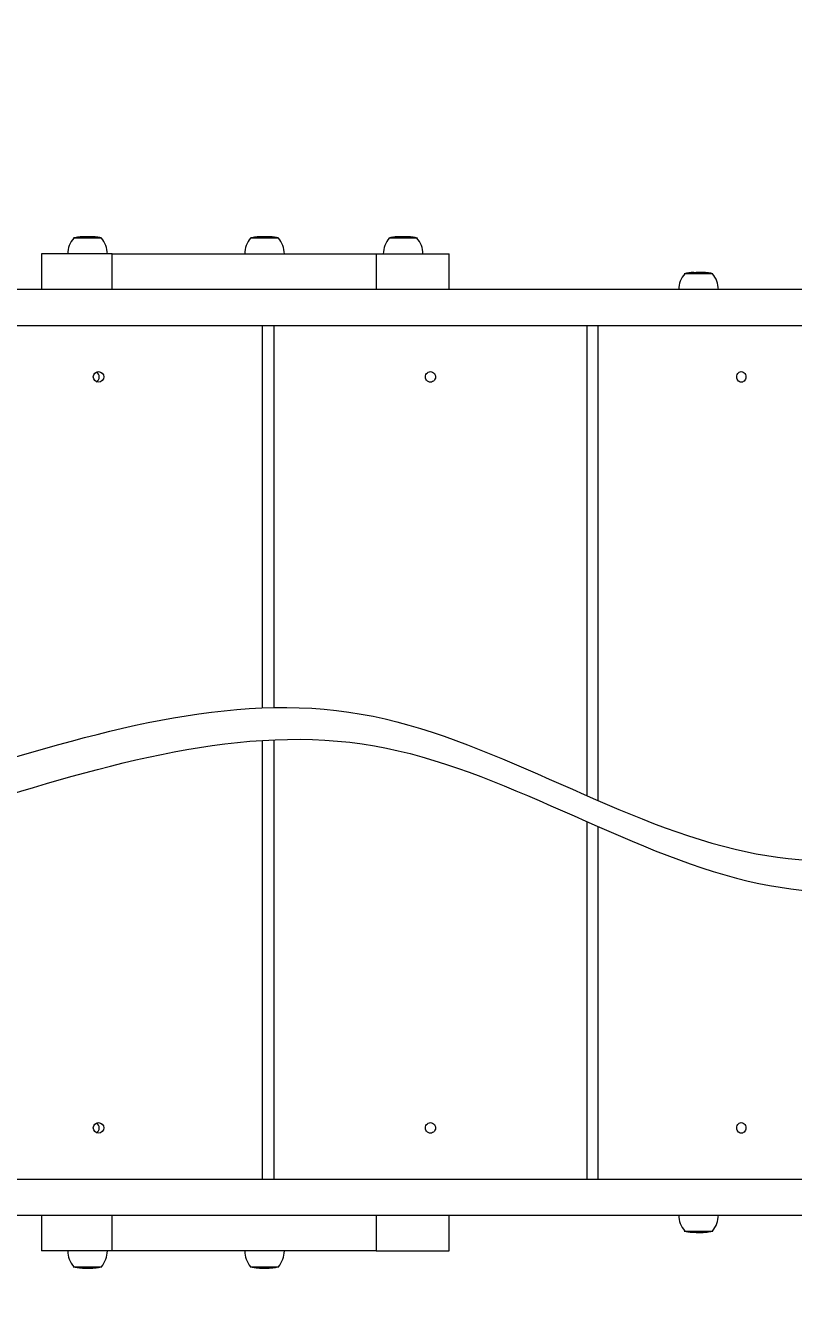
# Model space of a CAD drawing. Header units: millimetres. Extents: x -8113 to 7554, y -5964 to 7452.
# Drawn here: x -1564 to -982, y -415 to 543 of the extents above; entities that cross this region are included whole.
import ezdxf

# ---------------------------------------------------------------- set-up
doc = ezdxf.new("R2010")
doc.units = ezdxf.units.MM
for name, color, linetype in [('DIKOM_ОБЪЕКТ', 7, 'Continuous'), ('DIKOM_РАЗМЕР_ЗОНА', 7, 'Continuous'), ('DIKOM_РАЗМЕР_ОБЪЕКТА', 7, 'Continuous')]:
    doc.layers.add(name, color=color, linetype=linetype)
doc.styles.add('style1', font='arial.ttf', dxfattribs={"width": 0.8})
doc.dimstyles.new('1-50', dxfattribs={"dimtxt": 300, "dimasz": 200, "dimexe": 100, "dimexo": 0, "dimgap": 100, "dimtad": 1, "dimtxsty": 'style1', "dimcen": 200, "dimclrd": 7, "dimclre": 7, "dimclrt": 7, "dimadec": 1, "dimazin": 2, "dimtfac": 1, "dimtmove": 0, "dimatfit": 2, "dimfxl": 0, "dimlwd": 25, "dimlwe": 18, "dimarcsym": 0})

# ---------------------------------------------------------------- blocks, each defined once
blk = doc.blocks.new('*D0')
at = {"layer": 'Defpoints', "color": 0, "transparency": 16777216}
for p in [(6054.08, 1970.79), (-4445.92, 381.65), (6054.08, -5178.38)]:
    blk.add_point(p, dxfattribs=at)
at = {"layer": 'DIKOM_РАЗМЕР_ОБЪЕКТА', "color": 7, "lineweight": 18, "transparency": 16777216}
for p, q in [((6054.08, 1970.79), (6054.08, -5278.38)), ((-4445.92, 381.65), (-4445.92, -5278.38))]:
    blk.add_line(p, q, dxfattribs=at)
at = {"layer": 'DIKOM_РАЗМЕР_ОБЪЕКТА', "color": 7, "lineweight": 25, "transparency": 16777216}
blk.add_line((-4245.92, -5178.38), (5854.08, -5178.38), dxfattribs=at)
at = {"layer": 'DIKOM_РАЗМЕР_ОБЪЕКТА', "color": 7, "transparency": 16777216}
for points in [[(-4245.92, -5145.05), (-4245.92, -5211.71), (-4445.92, -5178.38)], [(5854.08, -5145.05), (5854.08, -5211.71), (6054.08, -5178.38)]]:
    blk.add_solid(points, dxfattribs=at)
at = {"layer": 'DIKOM_РАЗМЕР_ОБЪЕКТА', "color": 7, "transparency": 16777216, "insert": (804.08, -4925.21), "char_height": 300, "attachment_point": 5, "style": 'style1'}
blk.add_mtext('10500', dxfattribs=at)
blk = doc.blocks.new('*D1')
at = {"layer": 'Defpoints', "color": 0, "transparency": 16777216}
for p in [(1.08, 5452.15), (-6929.62, -2947.85), (-2475.92, -2947.85)]:
    blk.add_point(p, dxfattribs=at)
at = {"layer": 'DIKOM_РАЗМЕР_ОБЪЕКТА', "color": 7, "lineweight": 18, "transparency": 16777216}
for p, q in [((1.08, 5452.15), (-7029.62, 5452.15)), ((-2475.92, -2947.85), (-7029.62, -2947.85))]:
    blk.add_line(p, q, dxfattribs=at)
at = {"layer": 'DIKOM_РАЗМЕР_ОБЪЕКТА', "color": 7, "lineweight": 25, "transparency": 16777216}
blk.add_line((-6929.62, 5252.15), (-6929.62, -2747.85), dxfattribs=at)
at = {"layer": 'DIKOM_РАЗМЕР_ОБЪЕКТА', "color": 7, "transparency": 16777216}
for points in [[(-6962.96, 5252.15), (-6896.29, 5252.15), (-6929.62, 5452.15)], [(-6962.96, -2747.85), (-6896.29, -2747.85), (-6929.62, -2947.85)]]:
    blk.add_solid(points, dxfattribs=at)
at = {"layer": 'DIKOM_РАЗМЕР_ОБЪЕКТА', "color": 7, "transparency": 16777216, "insert": (-7182.8, 1252.15), "char_height": 300, "attachment_point": 5, "rotation": 90, "style": 'style1'}
blk.add_mtext('8400', dxfattribs=at)
blk = doc.blocks.new('*D2')
at = {"layer": 'Defpoints', "color": 0, "transparency": 16777216}
for p in [(7554.08, 1504.94), (-6445.92, -5.29), (7554.08, -5864.28)]:
    blk.add_point(p, dxfattribs=at)
at = {"layer": 'DIKOM_РАЗМЕР_ЗОНА', "color": 7, "lineweight": 18, "transparency": 16777216}
for p, q in [((7554.08, 1504.94), (7554.08, -5964.28)), ((-6445.92, -5.29), (-6445.92, -5964.28))]:
    blk.add_line(p, q, dxfattribs=at)
at = {"layer": 'DIKOM_РАЗМЕР_ЗОНА', "color": 7, "lineweight": 25, "transparency": 16777216}
blk.add_line((-6245.92, -5864.28), (7354.08, -5864.28), dxfattribs=at)
at = {"layer": 'DIKOM_РАЗМЕР_ЗОНА', "color": 7, "transparency": 16777216}
for points in [[(-6245.92, -5830.94), (-6245.92, -5897.61), (-6445.92, -5864.28)], [(7354.08, -5830.94), (7354.08, -5897.61), (7554.08, -5864.28)]]:
    blk.add_solid(points, dxfattribs=at)
at = {"layer": 'DIKOM_РАЗМЕР_ЗОНА', "color": 7, "transparency": 16777216, "insert": (554.08, -5611.11), "char_height": 300, "attachment_point": 5, "style": 'style1'}
blk.add_mtext('14000', dxfattribs=at)
blk = doc.blocks.new('*D3')
at = {"layer": 'Defpoints', "color": 0, "transparency": 16777216}
for p in [(316.08, 7452.15), (-7663.01, -4447.85), (-3035.92, -4447.85)]:
    blk.add_point(p, dxfattribs=at)
at = {"layer": 'DIKOM_РАЗМЕР_ЗОНА', "color": 7, "lineweight": 18, "transparency": 16777216}
for p, q in [((316.08, 7452.15), (-7763.01, 7452.15)), ((-3035.92, -4447.85), (-7763.01, -4447.85))]:
    blk.add_line(p, q, dxfattribs=at)
at = {"layer": 'DIKOM_РАЗМЕР_ЗОНА', "color": 7, "lineweight": 25, "transparency": 16777216}
blk.add_line((-7663.01, 7252.15), (-7663.01, -4247.85), dxfattribs=at)
at = {"layer": 'DIKOM_РАЗМЕР_ЗОНА', "color": 7, "transparency": 16777216}
for points in [[(-7696.35, 7252.15), (-7629.68, 7252.15), (-7663.01, 7452.15)], [(-7696.35, -4247.85), (-7629.68, -4247.85), (-7663.01, -4447.85)]]:
    blk.add_solid(points, dxfattribs=at)
at = {"layer": 'DIKOM_РАЗМЕР_ЗОНА', "color": 7, "transparency": 16777216, "insert": (-7916.19, 1502.15), "char_height": 300, "attachment_point": 5, "rotation": 90, "style": 'style1'}
blk.add_mtext('11900', dxfattribs=at)

msp = doc.modelspace()

# ---------------------------------------------------------------- linework, layer by layer
at = {"layer": 'DIKOM_ОБЪЕКТ', "color": 7, "linetype": 'Continuous', "lineweight": 15}
for p, q in [((-1505.737, 381.707), (-1527.337, 381.707)), ((-1524.489, 382.251), (-1524.037, 382.319)), ((-1524.051, 382.243), (-1524.407, 382.25)), ((-1523.426, 382.336), (-1524.051, 382.243)), ((-1524.037, 382.319), (-1524.037, 382.245)), ((-1523.949, 382.321), (-1523.672, 382.329)), ((-1523.672, 382.329), (-1523.663, 382.33)), ((-1523.672, 382.329), (-1523.672, 382.299)), ((-1523.663, 382.33), (-1523.21, 382.417)), ((-1523.663, 382.33), (-1523.663, 382.301)), ((-1522.895, 382.473), (-1523.426, 382.336)), ((-1523.039, 382.45), (-1522.941, 382.462)), ((-1521.417, 382.568), (-1522.547, 382.513)), ((-1522.165, 382.534), (-1521.245, 382.603)), ((-1521.231, 382.604), (-1521.475, 382.599)), ((-1520.714, 382.626), (-1521.417, 382.568)), ((-1521.354, 382.617), (-1521.151, 382.633)), ((-1521.245, 382.603), (-1521.231, 382.604)), ((-1521.245, 382.603), (-1521.245, 382.582)), ((-1521.231, 382.604), (-1521.231, 382.583)), ((-1521.151, 382.633), (-1521.151, 382.59)), ((-1521.017, 382.631), (-1520.714, 382.626)), ((-1519.91, 382.75), (-1519.91, 382.718)), ((-1519.896, 382.715), (-1519.866, 382.718)), ((-1517.555, 382.76), (-1518.012, 382.76)), ((-1517.195, 382.76), (-1517.555, 382.76)), ((-1517.447, 382.759), (-1517.447, 382.763)), ((-1516.135, 382.76), (-1517.195, 382.76)), ((-1517.013, 382.76), (-1516.751, 382.76)), ((-1515.084, 382.76), (-1516.135, 382.76)), ((-1515.227, 382.76), (-1514.933, 382.76)), ((-1513.679, 382.723), (-1514.13, 382.736)), ((-1512.416, 382.662), (-1512.867, 382.688)), ((-1512.588, 382.664), (-1512.416, 382.662)), ((-1509.355, 382.366), (-1510.102, 382.461)), ((-1508.853, 382.288), (-1510.058, 382.449)), ((-1508.968, 382.291), (-1508.853, 382.288)), ((-1371.895, 381.707), (-1393.495, 381.707)), ((-1390.642, 382.251), (-1390.191, 382.319)), ((-1390.227, 382.243), (-1390.559, 382.25)), ((-1389.601, 382.336), (-1390.227, 382.243)), ((-1390.191, 382.319), (-1390.191, 382.249)), ((-1390.102, 382.321), (-1389.844, 382.329)), ((-1389.844, 382.329), (-1389.835, 382.33)), ((-1389.844, 382.329), (-1389.844, 382.3)), ((-1389.835, 382.33), (-1389.377, 382.416)), ((-1389.835, 382.33), (-1389.835, 382.301)), ((-1389.055, 382.473), (-1389.601, 382.336)), ((-1389.193, 382.45), (-1389.109, 382.46)), ((-1387.591, 382.568), (-1388.706, 382.513)), ((-1388.307, 382.535), (-1387.415, 382.603)), ((-1387.401, 382.604), (-1387.63, 382.6)), ((-1386.888, 382.626), (-1387.591, 382.568)), ((-1387.517, 382.616), (-1387.303, 382.633)), ((-1387.415, 382.603), (-1387.401, 382.604)), ((-1387.415, 382.603), (-1387.415, 382.582)), ((-1387.401, 382.604), (-1387.401, 382.583)), ((-1387.303, 382.633), (-1387.303, 382.591)), ((-1387.172, 382.631), (-1386.888, 382.626)), ((-1386.07, 382.75), (-1386.07, 382.718)), ((-1386.057, 382.715), (-1386.025, 382.718)), ((-1383.72, 382.76), (-1384.17, 382.76)), ((-1383.361, 382.76), (-1383.72, 382.76)), ((-1383.608, 382.759), (-1383.608, 382.763)), ((-1382.3, 382.76), (-1383.361, 382.76)), ((-1383.162, 382.76), (-1382.901, 382.76)), ((-1381.24, 382.76), (-1382.314, 382.76)), ((-1381.387, 382.76), (-1381.091, 382.76)), ((-1379.847, 382.723), (-1380.298, 382.736)), ((-1378.583, 382.662), (-1379.034, 382.688)), ((-1378.749, 382.664), (-1378.583, 382.662)), ((-1375.517, 382.366), (-1376.265, 382.461)), ((-1375.017, 382.288), (-1376.223, 382.449)), ((-1375.133, 382.291), (-1375.017, 382.288)), ((-1267.069, 381.707), (-1288.669, 381.707)), ((-1285.582, 382.243), (-1285.687, 382.248)), ((-1285.637, 382.268), (-1285.292, 382.319)), ((-1284.952, 382.336), (-1285.582, 382.243)), ((-1285.292, 382.319), (-1285.292, 382.286)), ((-1285.232, 382.323), (-1285.154, 382.329)), ((-1285.154, 382.329), (-1285.145, 382.33)), ((-1285.154, 382.329), (-1285.154, 382.306)), ((-1285.145, 382.33), (-1284.672, 382.396)), ((-1285.145, 382.33), (-1285.145, 382.307)), ((-1284.306, 382.458), (-1284.952, 382.336)), ((-1282.929, 382.568), (-1283.744, 382.521)), ((-1283.313, 382.549), (-1282.714, 382.603)), ((-1282.221, 382.626), (-1282.929, 382.568)), ((-1282.84, 382.597), (-1282.386, 382.633)), ((-1282.714, 382.603), (-1282.7, 382.604)), ((-1282.714, 382.603), (-1282.714, 382.585)), ((-1282.7, 382.604), (-1282.7, 382.586)), ((-1282.386, 382.633), (-1282.386, 382.612)), ((-1282.319, 382.63), (-1282.221, 382.626)), ((-1281.26, 382.207), (-1281.26, 382.715)), ((-1278.966, 382.76), (-1279.344, 382.76)), ((-1278.627, 382.76), (-1278.864, 382.76)), ((-1278.807, 382.757), (-1278.807, 382.763)), ((-1277.567, 382.76), (-1278.627, 382.76)), ((-1278.22, 382.76), (-1277.979, 382.76)), ((-1276.4, 382.76), (-1277.403, 382.76)), ((-1276.587, 382.76), (-1276.266, 382.76)), ((-1275.138, 382.723), (-1275.592, 382.736)), ((-1275.571, 382.736), (-1275.303, 382.728)), ((-1273.867, 382.662), (-1274.321, 382.688)), ((-1273.946, 382.665), (-1273.867, 382.662)), ((-1270.754, 382.366), (-1271.505, 382.461)), ((-1270.28, 382.288), (-1271.494, 382.449)), ((-1270.806, 382.368), (-1270.754, 382.366)), ((-1270.352, 382.292), (-1270.28, 382.288)), ((-1551.346, 369.707), (-1551.346, 342.707)), ((-1498.047, 369.707), (-1551.346, 369.707)), ((-1498.047, 342.707), (-1498.047, 369.707)), ((-1498.047, 369.707), (-1298.243, 369.707)), ((-1298.243, 369.707), (-1298.243, 342.707)), ((-1298.243, 369.707), (-1243.06, 369.707)), ((-1243.06, 342.707), (-1243.06, 369.707)), ((-1043.54, 354.707), (-1065.14, 354.707)), ((-1062.309, 355.252), (-1061.869, 355.319)), ((-1061.434, 355.243), (-1062.309, 355.252)), ((-1061.869, 355.319), (-1061.137, 355.329)), ((-1060.823, 355.336), (-1061.434, 355.243)), ((-1061.137, 355.329), (-1061.128, 355.33)), ((-1061.137, 355.329), (-1061.137, 355.288)), ((-1061.128, 355.33), (-1060.896, 355.45)), ((-1061.128, 355.33), (-1061.128, 355.29)), ((-1060.896, 355.45), (-1060.451, 355.502)), ((-1060.896, 355.45), (-1060.896, 355.325)), ((-1060.618, 355.474), (-1060.823, 355.336)), ((-1060.567, 355.487), (-1060.577, 355.486)), ((-1060.451, 355.502), (-1058.762, 355.603)), ((-1058.863, 355.568), (-1060.283, 355.513)), ((-1059.493, 355.597), (-1059.053, 355.633)), ((-1058.748, 355.604), (-1059.4, 355.598)), ((-1058.931, 355.632), (-1058.177, 355.626)), ((-1058.177, 355.626), (-1058.863, 355.568)), ((-1058.762, 355.603), (-1058.748, 355.604)), ((-1058.762, 355.603), (-1058.762, 355.576)), ((-1058.748, 355.604), (-1058.748, 355.577)), ((-1057.669, 355.75), (-1057.669, 355.719)), ((-1055.218, 355.76), (-1055.815, 355.76)), ((-1054.844, 355.76), (-1055.208, 355.76)), ((-1055.162, 355.759), (-1055.162, 355.763)), ((-1055.015, 355.76), (-1054.717, 355.76)), ((-1053.779, 355.76), (-1054.821, 355.76)), ((-1054.147, 355.76), (-1053.762, 355.76)), ((-1052.928, 355.76), (-1053.779, 355.76)), ((-1053.003, 355.76), (-1052.755, 355.76)), ((-1051.312, 355.723), (-1051.752, 355.736)), ((-1050.079, 355.662), (-1050.52, 355.688)), ((-1050.294, 355.663), (-1050.079, 355.662)), ((-1046.839, 355.321), (-1047.778, 355.449)), ((-1047.145, 355.366), (-1047.681, 355.436)), ((-413.574, 342.707), (-1615.111, 342.707)), ((-1615.111, 315.707), (-413.574, 315.707)), ((-1384.236, 26.342), (-1384.236, 315.707)), ((-1375.69, 315.707), (-1375.69, 26.589)), ((-1138.628, -40.094), (-1138.628, 315.707)), ((-1130.499, 315.707), (-1130.499, -43.635)), ((-1384.236, -330.293), (-1384.236, 1.775)), ((-1375.69, 2.227), (-1375.69, -330.293)), ((-1138.628, -330.293), (-1138.628, -59.739)), ((-1130.499, -63.316), (-1130.499, -330.293)), ((-413.574, -330.293), (-1615.111, -330.293)), ((-1615.111, -357.293), (-413.574, -357.293)), ((-1551.346, -357.293), (-1551.346, -384.293)), ((-1498.047, -384.293), (-1498.047, -357.293)), ((-1298.243, -357.293), (-1298.243, -384.293)), ((-1243.06, -384.293), (-1243.06, -357.293)), ((-1065.14, -369.293), (-1051.639, -369.293)), ((-1062.369, -369.828), (-1061.493, -369.837)), ((-1061.785, -369.917), (-1062.369, -369.828)), ((-1061.053, -369.904), (-1061.785, -369.914)), ((-1061.785, -369.914), (-1061.776, -369.915)), ((-1061.776, -369.915), (-1060.079, -370.036)), ((-1060.335, -370.059), (-1061.758, -369.921)), ((-1061.493, -369.837), (-1061.053, -369.904)), ((-1060.079, -370.036), (-1059.635, -370.087)), ((-1060.013, -370.071), (-1060.013, -370.043)), ((-1060.004, -370.073), (-1060.013, -370.071)), ((-1060.004, -370.073), (-1060.004, -370.044)), ((-1060.002, -370.075), (-1060.004, -370.073)), ((-1059.979, -370.098), (-1059.979, -370.047)), ((-1059.834, -370.142), (-1059.979, -370.098)), ((-1059.797, -370.153), (-1059.797, -370.069)), ((-1059.445, -370.183), (-1059.797, -370.153)), ((-1059.635, -370.087), (-1059.434, -370.188)), ((-1059.434, -370.188), (-1059.42, -370.189)), ((-1059.42, -370.189), (-1058.676, -370.182)), ((-1059.112, -370.211), (-1059.372, -370.189)), ((-1058.236, -370.218), (-1058.931, -370.213)), ((-1058.676, -370.182), (-1058.236, -370.218)), ((-1057.661, -369.793), (-1057.661, -370.301)), ((-1055.815, -370.345), (-1055.33, -370.345)), ((-1055.33, -370.345), (-1054.972, -370.345)), ((-1054.972, -370.345), (-1054.106, -370.345)), ((-1053.982, -370.345), (-1054.061, -370.345)), ((-1053.459, -370.345), (-1052.866, -370.345)), ((-1051.811, -370.326), (-1051.371, -370.313)), ((-1051.639, -369.293), (-1043.541, -369.293)), ((-1050.764, -370.282), (-1050.579, -370.279)), ((-1050.579, -370.279), (-1050.139, -370.253)), ((-1050.139, -370.253), (-1050.295, -370.252)), ((-1498.047, -384.293), (-1551.346, -384.293)), ((-1298.243, -384.293), (-1498.047, -384.293)), ((-1298.243, -384.293), (-1243.06, -384.293)), ((-1527.337, -396.293), (-1515.189, -396.293)), ((-1523.996, -396.906), (-1524.518, -396.828)), ((-1524.407, -396.831), (-1524.081, -396.837)), ((-1524.081, -396.837), (-1523.63, -396.904)), ((-1523.996, -396.914), (-1523.996, -396.849)), ((-1523.63, -396.904), (-1523.949, -396.913)), ((-1523.892, -396.921), (-1523.949, -396.913)), ((-1522.754, -397.059), (-1523.892, -396.921)), ((-1523.806, -396.931), (-1522.632, -397.036)), ((-1522.632, -397.036), (-1522.177, -397.087)), ((-1522.498, -397.072), (-1522.498, -397.051)), ((-1522.489, -397.073), (-1522.498, -397.072)), ((-1522.489, -397.073), (-1522.489, -397.052)), ((-1522.395, -397.099), (-1522.395, -397.063)), ((-1521.883, -397.153), (-1522.395, -397.099)), ((-1522.177, -397.087), (-1521.72, -397.165)), ((-1521.591, -397.177), (-1521.883, -397.153)), ((-1521.475, -397.188), (-1521.195, -397.182)), ((-1521.181, -397.211), (-1521.465, -397.187)), ((-1521.195, -397.182), (-1520.743, -397.218)), ((-1521.181, -397.211), (-1521.181, -397.183)), ((-1520.743, -397.218), (-1521.017, -397.214)), ((-1520.382, -397.278), (-1520.375, -397.277)), ((-1519.94, -397.301), (-1519.94, -397.332)), ((-1518.012, -397.345), (-1517.663, -397.345)), ((-1517.499, -397.345), (-1517.331, -397.345)), ((-1517.331, -397.345), (-1516.505, -397.345)), ((-1516.606, -397.345), (-1515.997, -397.345)), ((-1515.83, -397.345), (-1515.062, -397.345)), ((-1515.189, -396.293), (-1505.737, -396.293)), ((-1514.159, -397.326), (-1513.708, -397.313)), ((-1513.046, -397.284), (-1512.897, -397.279)), ((-1512.897, -397.279), (-1512.446, -397.253)), ((-1512.446, -397.253), (-1512.588, -397.251)), ((-1511.56, -397.154), (-1511.787, -397.184)), ((-1510.146, -397.054), (-1509.385, -396.957)), ((-1510.14, -397.048), (-1508.883, -396.882)), ((-1508.883, -396.882), (-1508.968, -396.88)), ((-1393.495, -396.293), (-1381.415, -396.293)), ((-1390.151, -396.905), (-1390.67, -396.828)), ((-1390.559, -396.831), (-1390.256, -396.837)), ((-1390.256, -396.837), (-1389.804, -396.904)), ((-1390.151, -396.914), (-1390.151, -396.852)), ((-1390.044, -396.921), (-1390.103, -396.912)), ((-1389.804, -396.904), (-1390.102, -396.912)), ((-1388.92, -397.059), (-1390.044, -396.921)), ((-1389.942, -396.933), (-1388.806, -397.036)), ((-1388.806, -397.036), (-1388.35, -397.087)), ((-1388.668, -397.072), (-1388.668, -396.793)), ((-1388.659, -397.073), (-1388.668, -397.072)), ((-1388.659, -397.073), (-1388.659, -397.052)), ((-1388.561, -397.099), (-1388.561, -397.063)), ((-1388.034, -397.153), (-1388.561, -397.099)), ((-1388.35, -397.087), (-1387.885, -397.164)), ((-1387.75, -397.176), (-1388.034, -397.153)), ((-1387.63, -397.188), (-1387.367, -397.182)), ((-1387.331, -397.211), (-1387.617, -397.187)), ((-1387.367, -397.182), (-1386.915, -397.218)), ((-1387.331, -397.211), (-1387.331, -397.185)), ((-1386.915, -397.218), (-1387.172, -397.214)), ((-1386.54, -397.278), (-1386.536, -397.277)), ((-1386.084, -397.301), (-1386.1, -397.301)), ((-1386.098, -397.301), (-1386.098, -397.332)), ((-1384.17, -397.345), (-1383.827, -397.345)), ((-1383.65, -397.345), (-1383.497, -397.345)), ((-1383.497, -397.345), (-1382.671, -397.345)), ((-1382.774, -397.345), (-1382.165, -397.345)), ((-1382.165, -397.345), (-1382.006, -397.345)), ((-1381.998, -397.345), (-1381.22, -397.345)), ((-1381.415, -396.293), (-1371.895, -396.293)), ((-1380.326, -397.326), (-1379.875, -397.313)), ((-1379.207, -397.284), (-1379.062, -397.279)), ((-1379.062, -397.279), (-1378.611, -397.253)), ((-1378.611, -397.253), (-1378.749, -397.251)), ((-1376.308, -397.054), (-1375.545, -396.957)), ((-1376.303, -397.048), (-1375.045, -396.882)), ((-1375.045, -396.882), (-1375.133, -396.88))]:
    msp.add_line(p, q, dxfattribs=at)
at = {"layer": 'DIKOM_ОБЪЕКТ', "color": 7, "linetype": 'Continuous', "lineweight": 15, "flags": 128}
for points in [[(-1522.848, 382.479), (-1522.865, 382.477), (-1522.895, 382.473)], [(-1515.907, 382.758), (-1516.304, 382.758), (-1516.543, 382.758)], [(-1516.168, 382.76), (-1515.28, 382.76), (-1515.246, 382.76)], [(-1514.13, 382.736), (-1514.202, 382.746), (-1514.339, 382.754)], [(-1513.87, 382.734), (-1513.727, 382.731), (-1513.679, 382.723)], [(-1512.867, 382.688), (-1512.965, 382.704), (-1513.046, 382.702)], [(-1389.015, 382.478), (-1389.024, 382.477), (-1389.055, 382.473)], [(-1382.077, 382.758), (-1382.474, 382.758), (-1382.712, 382.758)], [(-1382.319, 382.76), (-1381.436, 382.76), (-1381.406, 382.76)], [(-1380.298, 382.736), (-1380.366, 382.746), (-1380.497, 382.754)], [(-1380.031, 382.734), (-1379.893, 382.731), (-1379.847, 382.723)], [(-1379.034, 382.688), (-1379.128, 382.704), (-1379.207, 382.702)], [(-1277.382, 382.758), (-1277.781, 382.758), (-1278.022, 382.758)], [(-1277.451, 382.76), (-1277.402, 382.76), (-1276.606, 382.76)], [(-1275.592, 382.736), (-1275.62, 382.746), (-1275.671, 382.754)], [(-1274.321, 382.688), (-1274.358, 382.704), (-1274.401, 382.701)], [(-1271.505, 382.461), (-1271.987, 382.515), (-1272.26, 382.545), (-1272.488, 382.571), (-1272.692, 382.593), (-1272.807, 382.606), (-1272.813, 382.606)], [(-1058.044, 355.692), (-1058.107, 355.696), (-1057.948, 355.705), (-1057.669, 355.716)], [(-1057.604, 355.716), (-1057.653, 355.719), (-1057.564, 355.723)], [(-1055.193, 355.759), (-1055.189, 355.76), (-1055.328, 355.759), (-1055.573, 355.755), (-1055.916, 355.747), (-1056.076, 355.743)], [(-1053.486, 355.758), (-1053.873, 355.758), (-1054.106, 355.758)], [(-1052.755, 355.76), (-1052.583, 355.758), (-1052.544, 355.758)], [(-1051.752, 355.736), (-1051.896, 355.746), (-1052.077, 355.751)], [(-1051.674, 355.734), (-1051.409, 355.731), (-1051.312, 355.723)], [(-1050.52, 355.688), (-1050.717, 355.705), (-1050.763, 355.704)], [(-1257.159, 272.707), (-1258.003, 272.808), (-1258.804, 273.103), (-1259.524, 273.58), (-1260.124, 274.214), (-1260.576, 274.972), (-1260.857, 275.817), (-1260.952, 276.707), (-1260.857, 277.597), (-1260.576, 278.443), (-1260.124, 279.201), (-1259.524, 279.835), (-1258.804, 280.311), (-1258.003, 280.607), (-1257.159, 280.707), (-1256.315, 280.607), (-1255.513, 280.311), (-1254.794, 279.835), (-1254.193, 279.201), (-1253.741, 278.443), (-1253.461, 277.597), (-1253.366, 276.707), (-1253.461, 275.817), (-1253.741, 274.972), (-1254.193, 274.214), (-1254.794, 273.58), (-1255.513, 273.103), (-1256.315, 272.808), (-1257.159, 272.707)], [(-1022.014, 272.707), (-1022.786, 272.808), (-1023.52, 273.103), (-1024.178, 273.58), (-1024.728, 274.214), (-1025.141, 274.972), (-1025.398, 275.817), (-1025.485, 276.707), (-1025.398, 277.597), (-1025.141, 278.443), (-1024.728, 279.201), (-1024.178, 279.835), (-1023.52, 280.311), (-1022.786, 280.607), (-1022.014, 280.707), (-1021.241, 280.607), (-1020.507, 280.311), (-1019.849, 279.835), (-1019.3, 279.201), (-1018.886, 278.443), (-1018.629, 277.597), (-1018.542, 276.707), (-1018.629, 275.817), (-1018.886, 274.972), (-1019.3, 274.214), (-1019.849, 273.58), (-1020.507, 273.103), (-1021.241, 272.808), (-1022.014, 272.707)], [(-1257.159, -295.293), (-1258.003, -295.192), (-1258.804, -294.896), (-1259.524, -294.42), (-1260.124, -293.787), (-1260.576, -293.028), (-1260.857, -292.183), (-1260.952, -291.293), (-1260.857, -290.402), (-1260.576, -289.557), (-1260.124, -288.799), (-1259.524, -288.165), (-1258.804, -287.689), (-1258.003, -287.393), (-1257.159, -287.293), (-1256.315, -287.393), (-1255.513, -287.689), (-1254.794, -288.165), (-1254.193, -288.799), (-1253.741, -289.557), (-1253.461, -290.402), (-1253.366, -291.293), (-1253.461, -292.183), (-1253.741, -293.028), (-1254.193, -293.787), (-1254.794, -294.42), (-1255.513, -294.896), (-1256.315, -295.192), (-1257.159, -295.293)], [(-1022.014, -295.293), (-1022.786, -295.192), (-1023.52, -294.896), (-1024.178, -294.42), (-1024.728, -293.787), (-1025.141, -293.028), (-1025.398, -292.183), (-1025.485, -291.293), (-1025.398, -290.402), (-1025.141, -289.557), (-1024.728, -288.799), (-1024.178, -288.165), (-1023.52, -287.689), (-1022.786, -287.393), (-1022.014, -287.293), (-1021.241, -287.393), (-1020.507, -287.689), (-1019.849, -288.165), (-1019.3, -288.799), (-1018.886, -289.557), (-1018.629, -290.402), (-1018.542, -291.293), (-1018.629, -292.183), (-1018.886, -293.028), (-1019.3, -293.787), (-1019.849, -294.42), (-1020.507, -294.896), (-1021.241, -295.192), (-1022.014, -295.293)], [(-1059.979, -370.098), (-1059.989, -370.091), (-1059.998, -370.084)], [(-1058.134, -370.28), (-1058.177, -370.278), (-1058.1, -370.277)], [(-1057.728, -370.296), (-1057.886, -370.291), (-1058.108, -370.282)], [(-1057.7, -370.303), (-1057.718, -370.301), (-1057.661, -370.301)], [(-1054.198, -370.345), (-1053.932, -370.345), (-1053.604, -370.345)], [(-1054.198, -370.345), (-1054.076, -370.345), (-1054.052, -370.345)], [(-1053.604, -370.345), (-1053.486, -370.345), (-1053.476, -370.345)], [(-1052.118, -370.338), (-1052.006, -370.336), (-1051.811, -370.326)], [(-1051.371, -370.313), (-1051.526, -370.323), (-1051.656, -370.322)], [(-1520.375, -397.277), (-1520.147, -397.282), (-1519.805, -397.29), (-1519.337, -397.303), (-1518.812, -397.317), (-1518.487, -397.326)], [(-1519.933, -397.301), (-1519.942, -397.301), (-1519.924, -397.301)], [(-1519.924, -397.301), (-1519.716, -397.304), (-1519.47, -397.31), (-1519.139, -397.318), (-1518.773, -397.327), (-1518.533, -397.332)], [(-1516.606, -397.345), (-1516.445, -397.345), (-1516.417, -397.345)], [(-1515.967, -397.345), (-1516.432, -397.345), (-1516.519, -397.345)], [(-1515.997, -397.345), (-1515.84, -397.345), (-1515.839, -397.345)], [(-1514.312, -397.338), (-1514.257, -397.336), (-1514.159, -397.326)], [(-1513.708, -397.313), (-1513.786, -397.323), (-1513.87, -397.321)], [(-1386.536, -397.277), (-1386.312, -397.282), (-1385.972, -397.29), (-1385.507, -397.303), (-1384.983, -397.317), (-1384.657, -397.326)], [(-1386.084, -397.301), (-1385.88, -397.304), (-1385.636, -397.31), (-1385.306, -397.318), (-1384.941, -397.327), (-1384.7, -397.332)], [(-1382.774, -397.345), (-1382.612, -397.345), (-1382.583, -397.345)], [(-1382.131, -397.345), (-1382.582, -397.345), (-1382.67, -397.345)], [(-1380.471, -397.338), (-1380.418, -397.336), (-1380.326, -397.326)], [(-1379.875, -397.313), (-1379.948, -397.323), (-1380.031, -397.321)]]:
    msp.add_lwpolyline(points, dxfattribs=at)
at = {"layer": 'DIKOM_ОБЪЕКТ', "color": 7, "linetype": 'Continuous', "lineweight": 15}
for centre in [(-1508.242, 276.709), (-1508.243, -291.291)]:
    msp.add_circle(centre, 4.001, dxfattribs=at)
for centre, radius, start, end in [((-1512.86, 369.547), 18.677, 139.378843, 179.509067), ((-1518.012, 340.924), 41.836, 98.798533, 102.879622), ((-1518.012, 340.924), 41.836, 97.142968, 98.163952), ((-1518.012, 340.924), 41.836, 96.319882, 96.640781), ((-1518.012, 340.924), 41.836, 96.316471, 96.319882), ((-1518.012, 340.924), 41.836, 94.750336, 95.701268), ((-1518.012, 340.924), 41.836, 93.159912, 94.120659), ((-1521.226, 457.505), 74.82, 270.673067, 272.120629), ((-1519.269, 361.339), 21.382, 91.611774, 92.889282), ((-1520.214, 429.334), 46.622, 270.390468, 272.090938), ((-1518.012, 340.924), 41.836, 90, 92.537304), ((-1517.395, 343.246), 39.513, 90.112255, 91.621196), ((-1515.984, 289.355), 93.413, 90.740257, 91.517221), ((-1515.713, 102.563), 280.197, 89.900699, 90.169619), ((-1515.296, 310.847), 71.914, 89.236988, 90.486924), ((-1515.062, 340.924), 41.836, 87.237962, 88.367348), ((-1515.062, 340.924), 41.836, 85.587404, 86.60803), ((-1516.566, 329.309), 53.537, 83.017773, 84.937053), ((-1514.328, 348.973), 33.754, 82.807002, 85.199139), ((-1515.062, 340.924), 41.836, 82.255562, 84.947129), ((-1515.062, 340.924), 41.836, 77.120378, 81.619103), ((-1520.214, 369.547), 18.677, 0.490933, 40.621157), ((-1379.018, 369.547), 18.677, 139.378843, 179.509067), ((-1384.17, 340.924), 41.836, 98.790276, 102.879622), ((-1384.17, 340.924), 41.836, 97.155172, 98.156144), ((-1384.17, 340.924), 41.836, 96.294747, 96.652073), ((-1384.17, 340.924), 41.836, 96.291644, 96.294747), ((-1384.17, 340.924), 41.836, 94.745152, 95.678508), ((-1384.17, 340.924), 41.836, 93.161536, 94.115979), ((-1387.413, 457.95), 75.266, 270.687913, 272.119644), ((-1385.372, 359.623), 23.098, 91.632004, 92.820447), ((-1386.387, 429.401), 46.689, 270.403953, 272.092039), ((-1384.17, 340.924), 41.836, 90, 92.539019), ((-1383.562, 343.043), 39.716, 90.102811, 91.616401), ((-1382.165, 289.616), 93.152, 90.732477, 91.515427), ((-1381.877, 98.244), 284.516, 89.901447, 90.168301), ((-1381.462, 309.67), 73.09, 89.243577, 90.482742), ((-1381.22, 340.924), 41.836, 87.241595, 88.370165), ((-1381.22, 340.924), 41.836, 85.597801, 86.612166), ((-1382.908, 327.768), 55.088, 83.029942, 84.8962), ((-1380.716, 346.957), 35.782, 82.853469, 85.09783), ((-1381.22, 340.924), 41.836, 82.263003, 84.95991), ((-1381.22, 340.924), 41.836, 77.120378, 81.627032), ((-1386.372, 369.547), 18.677, 0.490933, 40.621157), ((-1274.192, 369.547), 18.677, 139.378843, 179.509067), ((-1279.344, 340.924), 41.836, 98.726562, 102.879622), ((-1279.344, 340.924), 41.836, 97.323229, 98.095763), ((-1279.344, 340.924), 41.836, 96.039969, 96.814617), ((-1279.344, 340.924), 41.836, 94.705074, 95.447943), ((-1279.344, 340.924), 41.836, 93.19471, 94.079866), ((-1283.079, 469.064), 86.385, 270.905521, 272.074223), ((-1279.541, 326.163), 56.571, 91.743526, 92.178913), ((-1281.764, 431.938), 49.227, 270.58716, 272.08054), ((-1279.344, 340.924), 41.836, 90, 92.591556), ((-1278.851, 342.126), 40.633, 89.981387, 91.588594), ((-1277.642, 294.891), 87.875, 90.632947, 91.506441), ((-1278.759, 375.437), 7.323, 86.846768, 90.72097), ((-1277.117, 49.092), 333.668, 89.909024, 90.155401), ((-1276.716, 297.143), 85.617, 89.300881, 90.446163), ((-1275.227, 382.546), 0.197, 63.500652, 112.808326), ((-1276.394, 340.924), 41.836, 87.269606, 88.391923), ((-1276.394, 340.924), 41.836, 85.72996, 86.644142), ((-1298.719, 142.178), 241.809, 83.535432, 83.958252), ((-1276.394, 340.924), 41.836, 82.320554, 85.101336), ((-1276.394, 340.924), 41.836, 77.120378, 81.688349), ((-1281.546, 369.547), 18.677, 0.490933, 40.621157), ((-1050.664, 342.547), 18.677, 139.378843, 179.509067), ((-1055.815, 313.924), 41.836, 98.232416, 102.879622), ((-1055.815, 313.924), 41.836, 96.976852, 98.232416), ((-1060.435, 354.965), 0.54, 105.233261, 109.794708), ((-1058.905, 338.862), 16.708, 94.731343, 95.709999), ((-1055.815, 313.924), 41.836, 94.91646, 96.26688), ((-1055.815, 313.924), 41.836, 93.015963, 94.270865), ((-1058.464, 421.305), 65.616, 270.366907, 272.179476), ((-1057.701, 399.713), 43.999, 270.126405, 272.11698), ((-1053.055, 247.949), 107.826, 90.935152, 91.548728), ((-1053.41, 158.676), 197.084, 89.881532, 90.202311), ((-1052.968, 291.717), 64.042, 89.492248, 90.464064), ((-1052.866, 313.924), 41.836, 88.920235, 89.362354), ((-1052.866, 313.924), 41.836, 87.12128, 88.276951), ((-1052.866, 313.924), 41.836, 85.081905, 86.475501), ((-1053.043, 312.472), 43.298, 83.016277, 85.011111), ((-1051.905, 322.851), 32.858, 82.952987, 84.777803), ((-1052.866, 313.924), 41.836, 77.120378, 81.715119), ((-1058.017, 342.547), 18.677, 0.490933, 40.621157), ((-1511.69, 276.707), 4.015, 295.838637, 64.161363), ((-1511.69, -291.293), 4.015, 295.839365, 64.160635), ((-1050.664, -357.133), 18.677, 180.490933, 220.621157), ((-1058.017, -357.133), 18.677, 319.378843, 359.509067), ((-1055.815, -328.51), 41.836, 257.120378, 260.936249), ((-1055.815, -328.51), 41.836, 261.846883, 264.488372), ((-1059.739, -358.954), 11.121, 266.928584, 268.588194), ((-1055.815, -328.51), 41.836, 265.729089, 266.825102), ((-1062.654, -601.681), 231.45, 88.359605, 88.872766), ((-1061.005, -563.106), 192.835, 88.54993, 89.006242), ((-1055.382, -351.684), 18.663, 267.718022, 270.480983), ((-1054.99, -344.645), 25.702, 267.684555, 270.058826), ((-1052.866, -328.51), 41.836, 270, 271.077193), ((-1052.866, -328.51), 41.836, 271.719826, 272.878955), ((-1052.866, -328.51), 41.836, 273.523434, 275.3208), ((-1052.728, -329.737), 40.6, 275.287228, 276.845738), ((-1052.866, -328.51), 41.836, 277.072676, 278.414841), ((-1052.866, -328.51), 41.836, 278.414841, 282.879622), ((-1512.86, -384.133), 18.677, 180.490933, 220.621157), ((-1520.214, -384.133), 18.677, 319.378843, 359.509067), ((-1379.018, -384.133), 18.677, 180.490933, 220.621157), ((-1386.372, -384.133), 18.677, 319.378843, 359.509067), ((-1518.012, -355.51), 41.836, 257.120378, 261.200523), ((-1518.012, -355.51), 41.836, 261.838045, 262.035897), ((-1518.012, -355.51), 41.836, 262.568337, 264.35679), ((-1521.838, -382.039), 15.048, 266.509865, 267.486196), ((-1522.254, -396.4), 0.713, 250.752034, 258.586283), ((-1518.012, -355.51), 41.836, 264.914198, 265.251497), ((-1518.012, -355.51), 41.836, 265.87929, 266.754483), ((-1534.824, -861.544), 464.49, 88.163658, 88.218563), ((-1518.012, -355.51), 41.836, 267.472784, 270), ((-1517.688, -372.892), 24.455, 268.021049, 270.335136), ((-1517.365, -367.192), 30.154, 267.867796, 270.093491), ((-1515.062, -355.51), 41.836, 270, 271.002704), ((-1515.062, -355.51), 41.836, 271.63047, 272.761455), ((-1515.062, -355.51), 41.836, 273.391047, 274.507541), ((-1516.431, -343.869), 53.55, 274.989175, 276.746894), ((-1514.471, -361.365), 35.95, 274.824581, 276.909555), ((-1515.062, -355.51), 41.836, 275.173499, 277.74519), ((-1515.062, -355.51), 41.836, 278.380494, 282.879622), ((-1384.17, -355.51), 41.836, 257.120378, 261.208772), ((-1384.17, -355.51), 41.836, 261.845753, 262.06615), ((-1384.17, -355.51), 41.836, 262.597457, 264.346974), ((-1388.071, -383.364), 13.721, 266.449769, 267.50456), ((-1388.41, -396.331), 0.782, 251.476429, 258.854071), ((-1384.17, -355.51), 41.836, 264.905269, 265.25663), ((-1384.17, -355.51), 41.836, 265.883977, 266.754977), ((-1395.564, -695.312), 298.171, 88.180252, 88.266057), ((-1384.17, -355.51), 41.836, 267.428341, 270), ((-1383.851, -372.577), 24.769, 268.035291, 270.337651), ((-1383.531, -366.976), 30.371, 267.876068, 270.094885), ((-1381.22, -355.51), 41.836, 270, 271.000378), ((-1381.22, -355.51), 41.836, 271.627687, 272.757787), ((-1381.22, -355.51), 41.836, 273.386922, 274.495199), ((-1382.758, -342.345), 55.082, 275.017482, 276.729804), ((-1380.741, -360.405), 36.916, 274.854372, 276.897472), ((-1381.22, -355.51), 41.836, 275.145624, 277.737743), ((-1381.22, -355.51), 41.836, 278.372558, 282.879622)]:
    msp.add_arc(centre, radius, start, end, dxfattribs=at)
for points in [[(-1615.947, -24.386), (-1309.561, 21.717), (-1026.793, -80.512), (-501.366, 69.824)], [(-1605.92, -48.44), (-1299.534, -2.337), (-1016.766, -104.566), (-491.339, 45.77)]]:
    msp.add_spline(points, degree=3, dxfattribs=at)

# ---------------------------------------------------------------- dimensions: what is measured, and where the dimension line sits
at = {"layer": 'DIKOM_РАЗМЕР_ЗОНА'}
dim = msp.add_linear_dim(base=(-7663.014, -4447.848), p1=(316.08, 7452.152), p2=(-3035.92, -4447.848), angle=90, dimstyle='1-50', dxfattribs=at)
dim.commit()
dim.dimension.update_dxf_attribs({"geometry": '*D3', "text_midpoint": (-7663.014, 1502.152), "dimtype": 160})
dim = msp.add_linear_dim(base=(7554.078, -5864.277), p1=(-6445.92, -5.293), p2=(7554.078, 1504.936), dimstyle='1-50', dxfattribs=at)
dim.commit()
dim.dimension.update_dxf_attribs({"geometry": '*D2', "text_midpoint": (554.079, -5864.277), "dimtype": 160})
at = {"layer": 'DIKOM_РАЗМЕР_ОБЪЕКТА'}
dim = msp.add_linear_dim(base=(-6929.623, -2947.848), p1=(1.08, 5452.152), p2=(-2475.92, -2947.848), angle=90, dimstyle='1-50', dxfattribs=at)
dim.commit()
dim.dimension.update_dxf_attribs({"geometry": '*D1', "text_midpoint": (-6929.623, 1252.152), "dimtype": 160})
dim = msp.add_linear_dim(base=(6054.078, -5178.381), p1=(-4445.92, 381.649), p2=(6054.078, 1970.79), text='10500', dimstyle='1-50', dxfattribs=at)
dim.commit()
dim.dimension.update_dxf_attribs({"geometry": '*D0', "text_midpoint": (804.079, -5178.381), "dimtype": 160})

doc.saveas('drawing.dxf')
